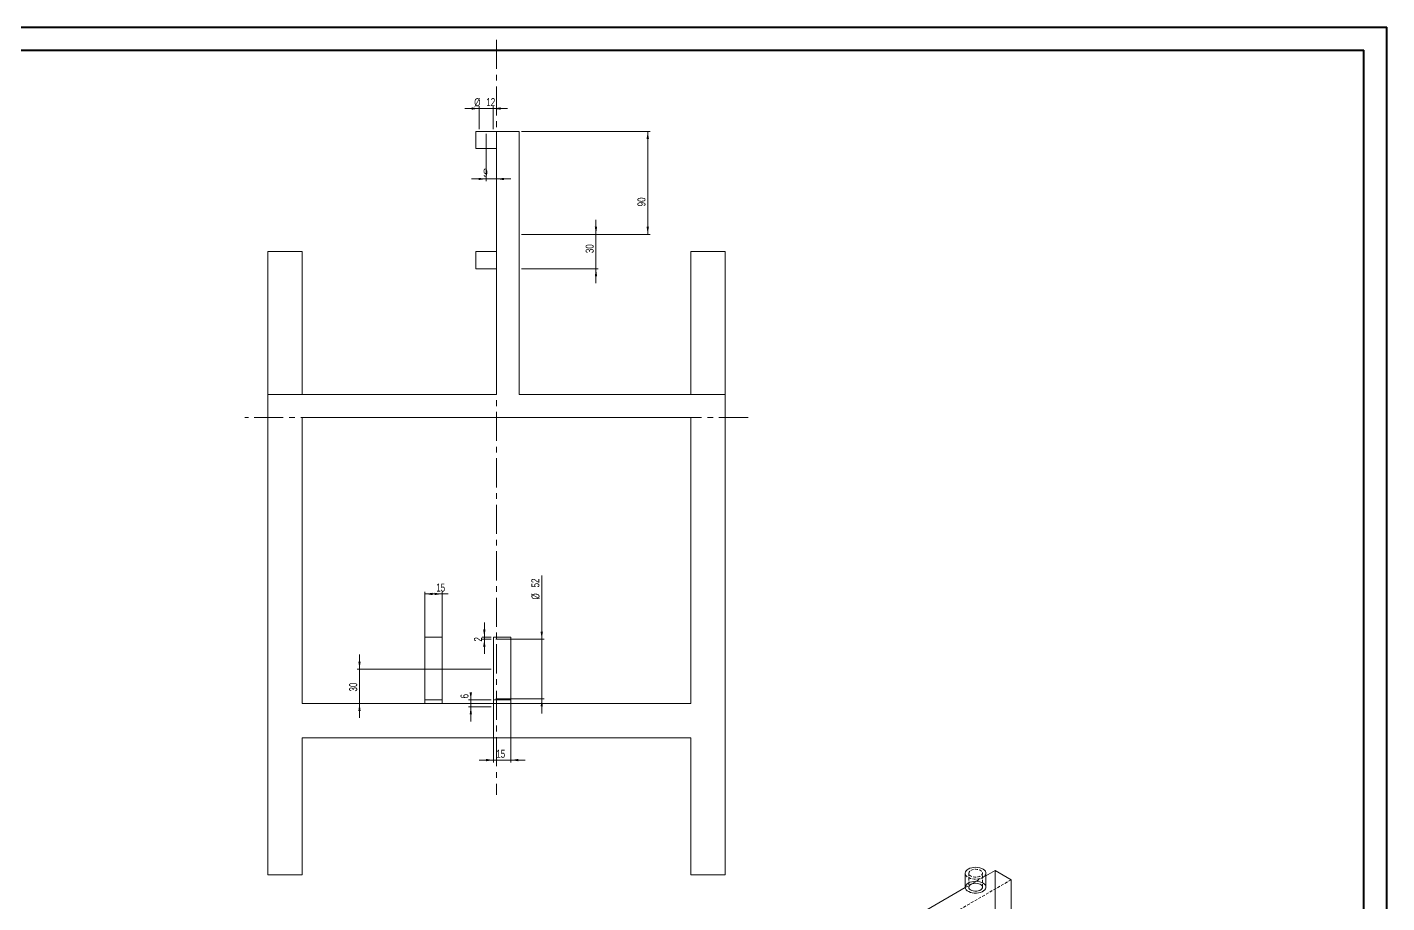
# Model space of a CAD drawing. Header units: millimetres. Extents: x 0 to 1189, y 0 to 841.
# Drawn here: x 595 to 1189, y 459 to 841 of the extents above; entities that cross this region are included whole.
import ezdxf

# ---------------------------------------------------------------- set-up
doc = ezdxf.new("R2010")
doc.units = ezdxf.units.MM
doc.linetypes.add('CENTERX2', pattern=[20.32, 12.7, -2.54, 2.54, -2.54])
doc.linetypes.add('HIDDEN', pattern=[1.905, 1.27, -0.635])
doc.styles.add('SLDTEXTSTYLE0', font='TXT', dxfattribs={"width": 0.75})
doc.dimstyles.new('SLDDIMSTYLE0', dxfattribs={"dimtxt": 3.5, "dimasz": 3.302, "dimexe": 0, "dimexo": 0.0625, "dimgap": 0.875, "dimtad": 1, "dimlfac": 2, "dimrnd": 1e-09, "dimzin": 12, "dimdsep": 46, "dimtxsty": 'SLDTEXTSTYLE0', "dimsah": 1, "dimcen": 0.09, "dimadec": 0, "dimazin": 3, "dimtfac": 1, "dimtofl": 0, "dimtmove": 0, "dimatfit": 3, "dimfxl": 0, "dimfrac": 2, "dimtolj": 1, "dimtzin": 12, "dimarcsym": 0})
doc.dimstyles.new('SLDDIMSTYLE1', dxfattribs={"dimtxt": 3.5, "dimasz": 3.302, "dimexe": 0, "dimexo": 0.0625, "dimgap": 0.875, "dimtad": 1, "dimlfac": 2, "dimrnd": 1e-09, "dimzin": 12, "dimdsep": 46, "dimtxsty": 'SLDTEXTSTYLE0', "dimsah": 1, "dimcen": 0.09, "dimadec": 0, "dimazin": 3, "dimtfac": 1, "dimtmove": 0, "dimatfit": 0, "dimfxl": 0, "dimfrac": 2, "dimtolj": 1, "dimtzin": 12, "dimarcsym": 0})

# ---------------------------------------------------------------- blocks, each defined once
blk = doc.blocks.new('_D_16')
at = {"color": 7, "linetype": 'Continuous', "lineweight": 0}
for p, q in [((792.26, 805.67), (785.91, 805.67)), ((792.26, 796.67), (792.26, 806.67)), ((798.26, 805.67), (792.26, 805.67)), ((798.26, 796.67), (798.26, 806.67)), ((798.26, 805.67), (804.61, 805.67))]:
    blk.add_line(p, q, dxfattribs=at)
for points in [[(792.26, 805.67), (788.96, 806.17), (788.96, 805.16)], [(798.26, 805.67), (801.57, 805.16), (801.57, 806.17)]]:
    blk.add_solid(points, dxfattribs=at)
at = {"color": 7, "linetype": 'Continuous', "lineweight": 0, "char_height": 3.5, "attachment_point": 1, "style": 'SLDTEXTSTYLE0'}
for s, insert in [('%%c', (790.04, 810.18)), ('12', (795.32, 810.23))]:
    blk.add_mtext(s, dxfattribs=dict(at, insert=insert))
blk = doc.blocks.new('_D_17')
at = {"color": 7, "linetype": 'Continuous', "lineweight": 0}
for p, q in [((795.26, 794.67), (795.26, 773.89)), ((799.76, 794.67), (799.76, 773.89)), ((795.26, 774.89), (788.91, 774.89)), ((795.26, 774.89), (799.76, 774.89)), ((799.76, 774.89), (806.11, 774.89))]:
    blk.add_line(p, q, dxfattribs=at)
for points in [[(795.26, 774.89), (791.96, 775.39), (791.96, 774.38)], [(799.76, 774.89), (803.07, 774.38), (803.07, 775.39)]]:
    blk.add_solid(points, dxfattribs=at)
at = {"color": 7, "linetype": 'Continuous', "lineweight": 0, "insert": (793.97, 779.4), "char_height": 3.5, "attachment_point": 1, "style": 'SLDTEXTSTYLE0'}
blk.add_mtext('9', dxfattribs=at)
blk = doc.blocks.new('_D_18')
at = {"color": 7, "linetype": 'Continuous', "lineweight": 0}
for p, q in [((843.28, 750.67), (843.28, 757.02)), ((810.76, 750.67), (844.28, 750.67)), ((843.28, 750.67), (843.28, 735.67)), ((810.76, 735.67), (844.28, 735.67)), ((843.28, 735.67), (843.28, 729.32))]:
    blk.add_line(p, q, dxfattribs=at)
for points in [[(843.28, 750.67), (843.79, 753.97), (842.78, 753.97)], [(843.28, 735.67), (842.78, 732.36), (843.79, 732.36)]]:
    blk.add_solid(points, dxfattribs=at)
at = {"color": 7, "linetype": 'Continuous', "lineweight": 0, "insert": (838.77, 742.45), "char_height": 3.5, "attachment_point": 1, "rotation": 90, "style": 'SLDTEXTSTYLE0'}
blk.add_mtext('30', dxfattribs=at)
blk = doc.blocks.new('_D_19')
at = {"color": 7, "linetype": 'Continuous', "lineweight": 0}
for p, q in [((810.76, 795.67), (866.92, 795.67)), ((865.92, 795.67), (865.92, 750.67)), ((810.76, 750.67), (866.92, 750.67))]:
    blk.add_line(p, q, dxfattribs=at)
for points in [[(865.92, 795.67), (865.41, 792.36), (866.43, 792.36)], [(865.92, 750.67), (866.43, 753.97), (865.41, 753.97)]]:
    blk.add_solid(points, dxfattribs=at)
at = {"color": 7, "linetype": 'Continuous', "lineweight": 0, "insert": (861.41, 762.91), "char_height": 3.5, "attachment_point": 1, "rotation": 90, "style": 'SLDTEXTSTYLE0'}
blk.add_mtext('90', dxfattribs=at)
blk = doc.blocks.new('_D_20')
at = {"color": 7, "linetype": 'Continuous', "lineweight": 0}
for p, q in [((819.58, 573.67), (819.58, 601.51)), ((799.51, 573.67), (820.58, 573.67)), ((819.58, 547.67), (819.58, 573.67)), ((799.51, 547.67), (820.58, 547.67)), ((819.58, 547.67), (819.58, 541.32))]:
    blk.add_line(p, q, dxfattribs=at)
for points in [[(819.58, 573.67), (820.08, 576.97), (819.07, 576.97)], [(819.58, 547.67), (819.07, 544.36), (820.08, 544.36)]]:
    blk.add_solid(points, dxfattribs=at)
at = {"color": 7, "linetype": 'Continuous', "lineweight": 0, "char_height": 3.5, "attachment_point": 1, "rotation": 90, "style": 'SLDTEXTSTYLE0'}
for s, insert in [('52', (815.01, 596.33)), ('%%c', (815.07, 591.06))]:
    blk.add_mtext(s, dxfattribs=dict(at, insert=insert))
blk = doc.blocks.new('_D_21')
at = {"color": 7, "linetype": 'Continuous', "lineweight": 0}
for p, q in [((739.88, 560.67), (739.88, 567.02)), ((797.51, 560.67), (738.88, 560.67)), ((739.88, 560.67), (739.88, 545.67)), ((797.51, 545.67), (738.88, 545.67)), ((739.88, 545.67), (739.88, 539.32))]:
    blk.add_line(p, q, dxfattribs=at)
for points in [[(739.88, 560.67), (740.39, 563.97), (739.37, 563.97)], [(739.88, 545.67), (739.37, 542.36), (740.39, 542.36)]]:
    blk.add_solid(points, dxfattribs=at)
at = {"color": 7, "linetype": 'Continuous', "lineweight": 0, "insert": (735.37, 550.85), "char_height": 3.5, "attachment_point": 1, "rotation": 90, "style": 'SLDTEXTSTYLE0'}
blk.add_mtext('30', dxfattribs=at)
blk = doc.blocks.new('_D_22')
at = {"color": 7, "linetype": 'Continuous', "lineweight": 0}
for p, q in [((798.51, 546.17), (798.51, 519.89)), ((806.01, 546.17), (806.01, 519.89)), ((798.51, 520.89), (792.16, 520.89)), ((798.51, 520.89), (806.01, 520.89)), ((806.01, 520.89), (812.36, 520.89))]:
    blk.add_line(p, q, dxfattribs=at)
for points in [[(798.51, 520.89), (795.21, 521.39), (795.21, 520.38)], [(806.01, 520.89), (809.32, 520.38), (809.32, 521.39)]]:
    blk.add_solid(points, dxfattribs=at)
at = {"color": 7, "linetype": 'Continuous', "lineweight": 0, "insert": (799.68, 525.4), "char_height": 3.5, "attachment_point": 1, "style": 'SLDTEXTSTYLE0'}
blk.add_mtext('15', dxfattribs=at)
blk = doc.blocks.new('_D_23')
at = {"color": 7, "linetype": 'Continuous', "lineweight": 0}
for p, q in [((768.51, 546.67), (768.51, 594.5)), ((776.01, 546.67), (776.01, 594.5)), ((776.01, 593.5), (768.51, 593.5)), ((776.01, 593.5), (778.61, 593.5))]:
    blk.add_line(p, q, dxfattribs=at)
for points in [[(768.51, 593.5), (771.82, 593), (771.82, 594.01)], [(776.01, 593.5), (772.71, 594.01), (772.71, 593)]]:
    blk.add_solid(points, dxfattribs=at)
at = {"color": 7, "linetype": 'Continuous', "lineweight": 0, "insert": (773.43, 598.02), "char_height": 3.5, "attachment_point": 1, "style": 'SLDTEXTSTYLE0'}
blk.add_mtext('15', dxfattribs=at)
blk = doc.blocks.new('_D_24')
at = {"color": 7, "linetype": 'Continuous', "lineweight": 0}
for p, q in [((797.51, 547.17), (787.55, 547.17)), ((788.55, 547.17), (788.55, 550.43)), ((788.55, 544.17), (788.55, 547.17)), ((797.51, 544.17), (787.55, 544.17)), ((788.55, 544.17), (788.55, 537.82))]:
    blk.add_line(p, q, dxfattribs=at)
for points in [[(788.55, 547.17), (789.06, 550.47), (788.05, 550.47)], [(788.55, 544.17), (788.05, 540.86), (789.06, 540.86)]]:
    blk.add_solid(points, dxfattribs=at)
at = {"color": 7, "linetype": 'Continuous', "lineweight": 0, "insert": (784.04, 547.84), "char_height": 3.5, "attachment_point": 1, "rotation": 90, "style": 'SLDTEXTSTYLE0'}
blk.add_mtext('6', dxfattribs=at)
blk = doc.blocks.new('_D_25')
at = {"color": 7, "linetype": 'Continuous', "lineweight": 0}
for p, q in [((794.47, 574.67), (794.47, 581.02)), ((797.51, 574.67), (793.47, 574.67)), ((797.51, 573.67), (793.47, 573.67)), ((794.47, 574.67), (794.47, 573.67)), ((794.47, 573.67), (794.47, 567.32))]:
    blk.add_line(p, q, dxfattribs=at)
for points in [[(794.47, 574.67), (794.97, 577.97), (793.96, 577.97)], [(794.47, 573.67), (793.96, 570.36), (794.97, 570.36)]]:
    blk.add_solid(points, dxfattribs=at)
at = {"color": 7, "linetype": 'Continuous', "lineweight": 0, "insert": (789.95, 572.68), "char_height": 3.5, "attachment_point": 1, "rotation": 90, "style": 'SLDTEXTSTYLE0'}
blk.add_mtext('2', dxfattribs=at)

msp = doc.modelspace()

# ---------------------------------------------------------------- linework, layer by layer
at = {"color": 7, "linetype": 'Continuous', "lineweight": 40}
for p, q in [((0.0788, 841.2148), (1189.0788, 841.2148)), ((1189.0788, 0.2148), (1189.0788, 841.2148)), ((25.0788, 831.2148), (1179.0788, 831.2148)), ((1179.0788, 10.2148), (1179.0788, 831.2148))]:
    msp.add_line(p, q, dxfattribs=at)
at = {"color": 7, "linetype": 'CENTERX2', "lineweight": 0}
for p, q in [((799.7635, 835.665), (799.7635, 505.665)), ((909.7635, 670.665), (689.7635, 670.665))]:
    msp.add_line(p, q, dxfattribs=at)
at = {"color": 7, "linetype": 'Continuous', "lineweight": 15}
for p, q in [((790.7635, 795.665), (790.7635, 788.165)), ((790.7635, 795.665), (799.7635, 795.665)), ((799.7635, 795.665), (799.7635, 680.665)), ((799.7635, 795.665), (809.7635, 795.665)), ((809.7635, 795.665), (809.7635, 680.665)), ((790.7635, 788.165), (799.7635, 788.165)), ((699.7635, 743.165), (714.7635, 743.165)), ((699.7635, 743.165), (699.7635, 680.665)), ((714.7635, 743.165), (714.7635, 680.665)), ((790.7635, 743.165), (790.7635, 735.665)), ((799.7635, 743.165), (790.7635, 743.165)), ((884.7635, 743.165), (884.7635, 680.665)), ((884.7635, 743.165), (899.7635, 743.165)), ((899.7635, 743.165), (899.7635, 680.665)), ((799.7635, 735.665), (790.7635, 735.665)), ((699.7635, 680.665), (699.7635, 470.665)), ((699.7635, 680.665), (799.7635, 680.665)), ((809.7635, 680.665), (899.7635, 680.665)), ((899.7635, 680.665), (899.7635, 470.665)), ((714.7635, 670.665), (884.7635, 670.665)), ((714.7635, 545.665), (714.7635, 670.665)), ((884.7635, 545.665), (884.7635, 670.665)), ((776.0135, 574.665), (768.5135, 574.665)), ((768.5135, 574.665), (768.5135, 547.165)), ((776.0135, 574.665), (776.0135, 547.165)), ((806.0135, 574.665), (798.5135, 574.665)), ((798.5135, 547.165), (798.5135, 574.665)), ((806.0135, 547.165), (806.0135, 574.665)), ((768.5135, 547.165), (768.5135, 545.665)), ((768.5135, 547.165), (776.0135, 547.165)), ((776.0135, 547.165), (776.0135, 545.665)), ((806.0135, 547.165), (798.5135, 547.165)), ((798.5135, 545.665), (798.5135, 547.165)), ((806.0135, 545.665), (806.0135, 547.165)), ((884.7635, 545.665), (714.7635, 545.665)), ((884.7635, 530.665), (714.7635, 530.665)), ((714.7635, 470.665), (714.7635, 530.665)), ((884.7635, 470.665), (884.7635, 530.665)), ((714.7635, 470.665), (699.7635, 470.665)), ((899.7635, 470.665), (884.7635, 470.665)), ((1004.776, 471.4462), (1004.776, 465.3222)), ((1013.776, 470.3702), (1017.7613, 472.6708)), ((1013.776, 465.3222), (1013.776, 471.4462)), ((1017.7613, 472.6708), (1017.7613, 378.7686)), ((1017.7613, 472.6708), (1024.8323, 468.5888)), ((943.0653, 429.5498), (1004.7829, 465.1786)), ((1024.8323, 468.5888), (1024.8323, 374.6866))]:
    msp.add_line(p, q, dxfattribs=at)
at = {"color": 7, "linetype": 'HIDDEN', "lineweight": 0}
for p, q in [((1004.7829, 465.1786), (1013.776, 470.3702)), ((1006.276, 471.4462), (1006.276, 465.3222)), ((1012.276, 465.3222), (1012.276, 471.4462)), ((1024.8323, 468.5888), (943.515, 421.6453))]:
    msp.add_line(p, q, dxfattribs=at)
at = {"color": 7, "linetype": 'HIDDEN', "lineweight": 0, "flags": 128}
for points in [[(1013.776, 471.4462), (1013.763, 471.249), (1013.6024, 470.7316), (1013.2646, 470.2435), (1012.7635, 469.8046), (1012.1197, 469.4329), (1011.3595, 469.1436), (1010.5139, 468.9487), (1009.6177, 468.8559), (1008.7075, 468.8693), (1007.8205, 468.9881), (1006.9931, 469.2075), (1006.2592, 469.5186), (1005.6489, 469.9087), (1005.187, 470.3616), (1004.8925, 470.859), (1004.7774, 471.3804), (1004.776, 471.4462)], [(1007.1547, 472.6708), (1007.7489, 472.9369), (1008.439, 473.1093), (1009.1817, 473.1772), (1009.9304, 473.1364), (1010.6379, 472.9893), (1011.2599, 472.7453), (1011.7572, 472.4197), (1012.0986, 472.0329), (1012.2627, 471.6092), (1012.239, 471.1753), (1012.0292, 470.7584), (1011.6464, 470.3848), (1011.1147, 470.0778), (1010.4674, 469.8568), (1009.7453, 469.7357), (1008.9937, 469.7221), (1008.2598, 469.8168), (1007.5897, 470.0138), (1007.0256, 470.3009), (1006.603, 470.66), (1006.3482, 471.0684), (1006.2775, 471.5006), (1006.3951, 471.9294), (1006.6938, 472.3278), (1007.1547, 472.6708)]]:
    msp.add_lwpolyline(points, dxfattribs=at)
at = {"color": 7, "linetype": 'Continuous', "lineweight": 15, "flags": 128}
for points in [[(1006.094, 473.2831), (1006.7997, 473.6153), (1007.6067, 473.8587), (1008.4821, 474.0033), (1009.39, 474.0432), (1010.2932, 473.9768), (1011.1548, 473.8068), (1011.9394, 473.5401), (1012.615, 473.1878), (1013.154, 472.7641), (1013.5341, 472.2865), (1013.7399, 471.7744), (1013.776, 471.4462)], [(1006.094, 467.1591), (1006.7997, 467.4913), (1007.6067, 467.7346), (1008.4821, 467.8792), (1009.39, 467.9191), (1010.2932, 467.8527), (1011.1548, 467.6827), (1011.9394, 467.4161), (1012.615, 467.0637), (1013.154, 466.64), (1013.5341, 466.1624), (1013.7399, 465.6504), (1013.763, 465.1249), (1013.6024, 464.6075), (1013.2646, 464.1194), (1012.7635, 463.6805), (1012.1197, 463.3088), (1011.3595, 463.0196), (1010.5139, 462.8246), (1009.6177, 462.7319), (1008.7075, 462.7452), (1007.8205, 462.864), (1006.9931, 463.0835), (1006.2592, 463.3946), (1005.6489, 463.7846), (1005.187, 464.2376), (1004.8925, 464.7349), (1004.7774, 465.2564), (1004.8466, 465.7805), (1005.097, 466.2858), (1005.5186, 466.7517), (1006.094, 467.1591)], [(1007.1547, 466.5468), (1007.7489, 466.8129), (1008.439, 466.9853), (1009.1817, 467.0532), (1009.9304, 467.0123), (1010.6379, 466.8653), (1011.2599, 466.6213), (1011.7572, 466.2956), (1012.0986, 465.9088), (1012.2627, 465.4852), (1012.239, 465.0513), (1012.0292, 464.6344), (1011.6464, 464.2607), (1011.1147, 463.9537), (1010.4674, 463.7327), (1009.7453, 463.6116), (1008.9937, 463.598), (1008.2598, 463.6927), (1007.5897, 463.8898), (1007.0256, 464.1769), (1006.603, 464.5359), (1006.3482, 464.9444), (1006.2775, 465.3766), (1006.3951, 465.8053), (1006.6938, 466.2038), (1007.1547, 466.5468)]]:
    msp.add_lwpolyline(points, dxfattribs=at)
at = {"color": 7, "linetype": 'Continuous', "lineweight": 15}
msp.add_arc((1007.0167, 471.2298), 2.2511, 114.197114, 174.4827451, dxfattribs=at)

# ---------------------------------------------------------------- dimensions: what is measured, and where the dimension line sits
at = {"color": 7, "linetype": 'Continuous', "lineweight": 0}
dim = msp.add_linear_dim(base=(792.2635, 805.665), p1=(798.2635, 795.665), p2=(792.2635, 795.665), text='%%c<>', dimstyle='SLDDIMSTYLE1', dxfattribs=at)
dim.commit()
dim.dimension.update_dxf_attribs({"geometry": '_D_16', "text_midpoint": (795.2635, 805.665), "dimtype": 160})
for base, p1, p2, dimstyle, picture, middle in [((799.7635, 777.6646), (795.2635, 795.665), (799.7635, 795.665), 'SLDDIMSTYLE1', '_D_17', (795.2635, 777.6646)), ((768.5135, 596.2818), (776.0135, 545.665), (768.5135, 545.665), 'SLDDIMSTYLE0', '_D_23', (776.0206, 596.2818)), ((806.0135, 523.665), (798.5135, 547.165), (806.0135, 547.165), 'SLDDIMSTYLE1', '_D_22', (802.2635, 523.665))]:
    dim = msp.add_linear_dim(base=base, p1=p1, p2=p2, dimstyle=dimstyle, dxfattribs=at)
    dim.commit()
    dim.dimension.update_dxf_attribs({"geometry": picture, "text_midpoint": middle, "dimtype": 160})
for base, p1, p2, dimstyle, picture, middle in [((863.1435, 750.665), (809.7635, 795.665), (809.7635, 750.665), 'SLDDIMSTYLE0', '_D_19', (863.1435, 765.4967)), ((840.5052, 735.665), (809.7635, 750.665), (809.7635, 735.665), 'SLDDIMSTYLE1', '_D_18', (840.5052, 745.0382)), ((791.6883, 573.665), (798.5135, 574.665), (798.5135, 573.665), 'SLDDIMSTYLE1', '_D_25', (791.6883, 573.9732)), ((737.1044, 545.665), (798.5135, 560.665), (798.5135, 545.665), 'SLDDIMSTYLE1', '_D_21', (737.1044, 553.4403)), ((785.7764, 547.165), (798.5135, 544.165), (798.5135, 547.165), 'SLDDIMSTYLE1', '_D_24', (785.7764, 549.1379))]:
    dim = msp.add_linear_dim(base=base, p1=p1, p2=p2, angle=90, dimstyle=dimstyle, dxfattribs=at)
    dim.commit()
    dim.dimension.update_dxf_attribs({"geometry": picture, "text_midpoint": middle, "dimtype": 160})
dim = msp.add_linear_dim(base=(816.772, 573.665), p1=(798.5135, 547.665), p2=(798.5135, 573.665), angle=90, text='%%c<>', dimstyle='SLDDIMSTYLE1', dxfattribs=at)
dim.commit()
dim.dimension.update_dxf_attribs({"geometry": '_D_20', "text_midpoint": (816.772, 596.2818), "dimtype": 160})

doc.saveas('drawing.dxf')
